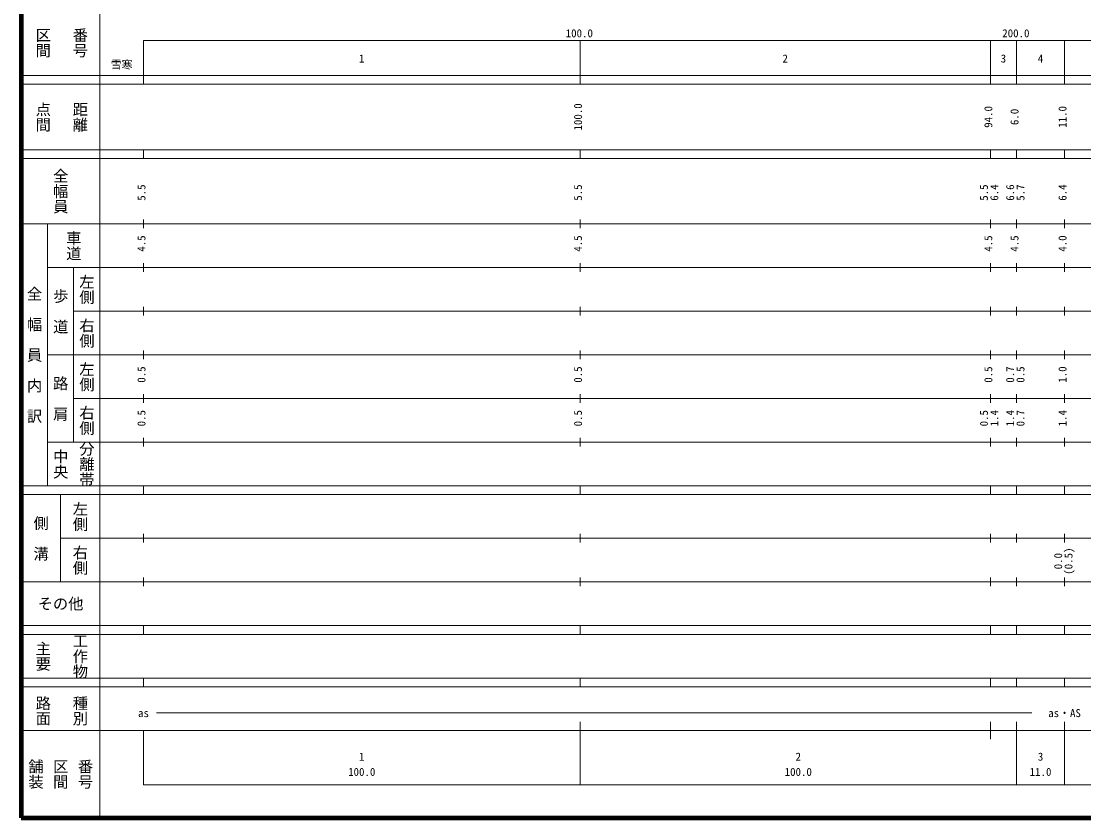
# Model space of a CAD drawing. Units: millimetres on the paper, enlarged 1000 times. Extents: x 40000 to 680000, y 20000 to 380000.
# Drawn here: x 40000 to 283399, y 20000 to 202409 of the extents above; entities that cross this region are included whole.
import ezdxf
from ezdxf.enums import TextEntityAlignment as Align

# ---------------------------------------------------------------- set-up
doc = ezdxf.new("R2010")
doc.units = ezdxf.units.MM
doc.header["$LTSCALE"] = 1000
doc.layers.add('M-TTL', color=2, linetype='Continuous', lineweight=140)
doc.layers.add('M-TTL-BAND', color=7, linetype='Continuous', lineweight=13)
doc.styles.add('@ＭＳ ゴシック', font='')
doc.styles.add('ＭＳ ゴシック', font='')
doc.styles.get('@ＭＳ ゴシック').set_extended_font_data('@MS Gothic')
doc.styles.get('ＭＳ ゴシック').set_extended_font_data('MS Gothic')

msp = doc.modelspace()

# ---------------------------------------------------------------- linework, layer by layer
at = {"layer": 'M-TTL'}
for p, q in [((40000, 380000), (40000, 20000)), ((40000, 20000), (680000, 20000))]:
    msp.add_line(p, q, dxfattribs=at)
at = {"layer": 'M-TTL-BAND'}
for p, q in [((58000, 370000), (58000, 20000)), ((68000, 198000), (579000, 198000)), ((68000, 198000), (68000, 188000)), ((168000, 188000), (168000, 198000)), ((262000, 188000), (262000, 198000)), ((268000, 188000), (268000, 198000)), ((279000, 188000), (279000, 198000)), ((40000, 190000), (579000, 190000)), ((40000, 188000), (579000, 188000)), ((40000, 188000), (579000, 188000)), ((40000, 173000), (579000, 173000)), ((68000, 171000), (68000, 173000)), ((168000, 171000), (168000, 173000)), ((262000, 171000), (262000, 173000)), ((268000, 171000), (268000, 173000)), ((279000, 171000), (279000, 173000)), ((40000, 171000), (579000, 171000)), ((40000, 156000), (579000, 156000)), ((46000, 96000), (46000, 156000)), ((68000, 155000), (68000, 157000)), ((168000, 155000), (168000, 157000)), ((262000, 155000), (262000, 157000)), ((268000, 155000), (268000, 157000)), ((279000, 155000), (279000, 157000)), ((68000, 145000), (68000, 147000)), ((168000, 145000), (168000, 147000)), ((262000, 145000), (262000, 147000)), ((268000, 145000), (268000, 147000)), ((279000, 145000), (279000, 147000)), ((46000, 146000), (579000, 146000)), ((52000, 146000), (52000, 106000)), ((68000, 135000), (68000, 137000)), ((168000, 135000), (168000, 137000)), ((262000, 135000), (262000, 137000)), ((268000, 135000), (268000, 137000)), ((279000, 135000), (279000, 137000)), ((52000, 136000), (579000, 136000)), ((68000, 125000), (68000, 127000)), ((168000, 125000), (168000, 127000)), ((262000, 125000), (262000, 127000)), ((268000, 125000), (268000, 127000)), ((279000, 125000), (279000, 127000)), ((46000, 126000), (579000, 126000)), ((68000, 115000), (68000, 117000)), ((168000, 115000), (168000, 117000)), ((262000, 115000), (262000, 117000)), ((268000, 115000), (268000, 117000)), ((279000, 115000), (279000, 117000)), ((52000, 116000), (579000, 116000)), ((46000, 106000), (579000, 106000)), ((68000, 105000), (68000, 107000)), ((168000, 105000), (168000, 107000)), ((262000, 105000), (262000, 107000)), ((268000, 105000), (268000, 107000)), ((279000, 105000), (279000, 107000)), ((40000, 96000), (579000, 96000)), ((68000, 94000), (68000, 96000)), ((168000, 94000), (168000, 96000)), ((262000, 94000), (262000, 96000)), ((268000, 94000), (268000, 96000)), ((279000, 94000), (279000, 96000)), ((40000, 94000), (579000, 94000)), ((49000, 94000), (49000, 74000)), ((49000, 84000), (579000, 84000)), ((68000, 83000), (68000, 85000)), ((168000, 83000), (168000, 85000)), ((262000, 83000), (262000, 85000)), ((268000, 83000), (268000, 85000)), ((279000, 83000), (279000, 85000)), ((40000, 74000), (579000, 74000)), ((68000, 73000), (68000, 75000)), ((168000, 73000), (168000, 75000)), ((262000, 73000), (262000, 75000)), ((268000, 73000), (268000, 75000)), ((279000, 73000), (279000, 75000)), ((40000, 64000), (579000, 64000)), ((68000, 62000), (68000, 64000)), ((168000, 62000), (168000, 64000)), ((262000, 62000), (262000, 64000)), ((268000, 62000), (268000, 64000)), ((279000, 62000), (279000, 64000)), ((40000, 62000), (579000, 62000)), ((40000, 52000), (579000, 52000)), ((68000, 50000), (68000, 52000)), ((168000, 50000), (168000, 52000)), ((262000, 50000), (262000, 52000)), ((268000, 50000), (268000, 52000)), ((279000, 50000), (279000, 52000)), ((40000, 50000), (579000, 50000)), ((71000, 44000), (271500, 44000)), ((168000, 27500), (168000, 42000)), ((262000, 38000), (262000, 42000)), ((268000, 27500), (268000, 42000)), ((279000, 27500), (279000, 42000)), ((40000, 40000), (579000, 40000)), ((68000, 40000), (68000, 27500)), ((68000, 27500), (579000, 27500))]:
    msp.add_line(p, q, dxfattribs=at)

# ---------------------------------------------------------------- texts
at = {"layer": 'M-TTL-BAND', "style": '@ＭＳ ゴシック'}
for s, p in [('区間', (45000, 197500)), ('番号', (53500, 197500)), ('点間', (45000, 180500)), ('距離', (53500, 180500)), ('全幅員', (49000, 163500)), ('車道', (52000, 151000)), ('左側', (55000, 141000)), ('全\u3000幅\u3000員\u3000内\u3000訳', (43000, 126000)), ('歩\u3000道', (49000, 136000)), ('右側', (55000, 131000)), ('左側', (55000, 121000)), ('路\u3000肩', (49000, 116000)), ('右側', (55000, 111000)), ('分離帯', (55000, 101000)), ('中央', (49000, 101000)), ('左側', (53500, 89000)), ('側\u3000溝', (44500, 84000)), ('右側', (53500, 79000)), ('工作物', (53500, 57000)), ('主要', (45000, 57000)), ('路面', (45000, 44500)), ('種別', (53500, 44500)), ('舗装', (43333, 30000)), ('区間', (49000, 30000)), ('番号', (54667, 30000))]:
    msp.add_text(s, height=2566, rotation=270, dxfattribs=at).set_placement(p, align=Align.MIDDLE_CENTER)
at = {"layer": 'M-TTL-BAND', "style": 'ＭＳ ゴシック'}
for s, p in [('100.0', (167844, 198195)), ('200.0', (267844, 198195)), ('1', (118000, 192405)), ('2', (215000, 192405)), ('3', (265000, 192405)), ('4', (273500, 192405)), ('as', (68000, 42500)), ('as・AS', (279000, 42500)), ('1', (118000, 32523)), ('2', (218000, 32523)), ('3', (273500, 32523)), ('100.0', (118000, 29033)), ('100.0', (218000, 29033)), ('11.0', (273500, 29033))]:
    msp.add_text(s, height=1833, dxfattribs=at).set_placement(p, align=Align.BOTTOM_CENTER)
msp.add_text('雪寒', height=1833, dxfattribs=at).set_placement((65500, 191000), align=Align.BOTTOM_RIGHT)
for s, p in [('100.0', (169000, 180500)), ('94.0', (263000, 180500)), ('11.0', (280000, 180500)), ('6.0', (269000, 180500)), ('5.5', (69000, 163174)), ('5.5', (169000, 163174)), ('5.5', (262000, 163174)), ('6.4', (264370, 163174)), ('6.6', (268000, 163174)), ('5.7', (270370, 163174)), ('6.4', (280000, 163174)), ('4.5', (69000, 151500)), ('4.5', (169000, 151500)), ('4.5', (263000, 151500)), ('4.5', (269000, 151500)), ('4.0', (280000, 151500)), ('0.5', (69000, 121500)), ('0.5', (169000, 121500)), ('0.5', (263000, 121500)), ('0.7', (268000, 121500)), ('0.5', (270370, 121500)), ('1.0', (280000, 121500)), ('0.5', (69000, 111500)), ('0.5', (169000, 111500)), ('0.5', (262000, 111500)), ('1.4', (264370, 111500)), ('1.4', (268000, 111500)), ('0.7', (270370, 111500)), ('1.4', (280000, 111500)), ('0.0', (279000, 78764)), ('(0.5)', (281370, 78764))]:
    msp.add_text(s, height=1833, rotation=90, dxfattribs=at).set_placement(p, align=Align.BOTTOM_CENTER)
msp.add_text('その他', height=2566, dxfattribs=at).set_placement((49000, 69000), align=Align.MIDDLE_CENTER)

doc.saveas('drawing.dxf')
